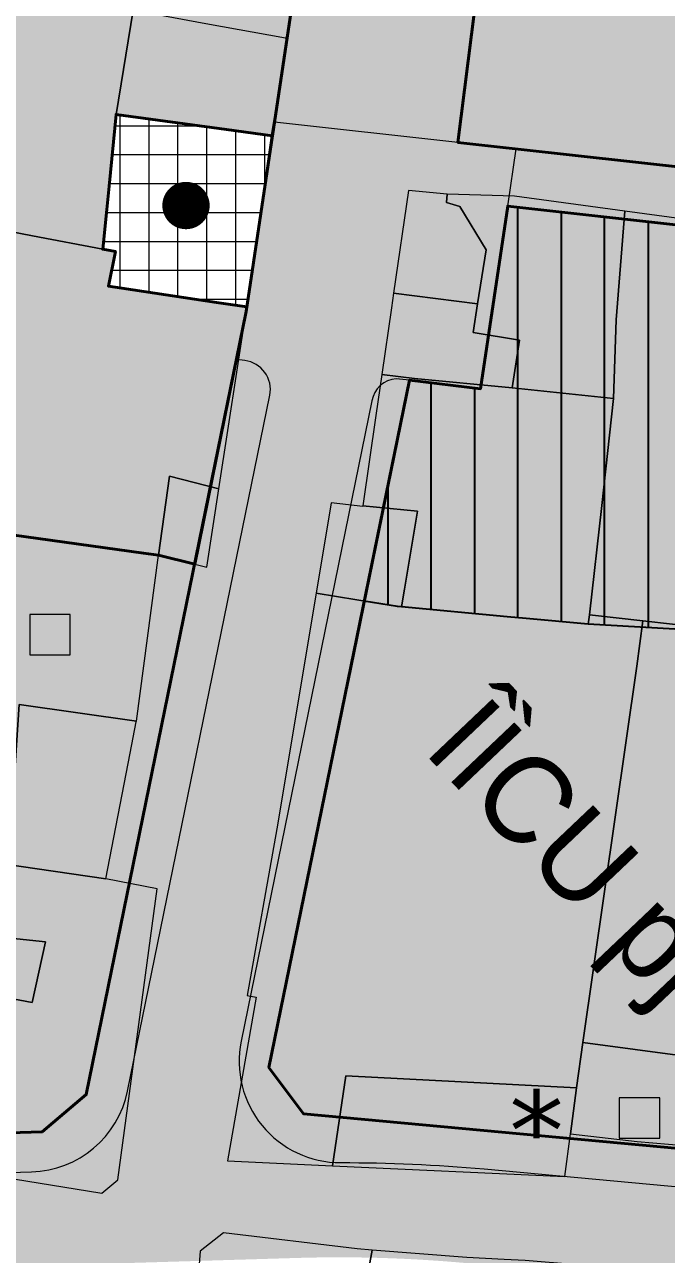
# Model space of a CAD drawing. Header units: inches. Extents: x 733725 to 1472938, y 4017711 to 8040520.
# Drawn here: x 735421.4 to 735465.8, y 4019353.9 to 4019439 of the extents above; entities that cross this region are included whole.
import ezdxf

# ---------------------------------------------------------------- set-up
doc = ezdxf.new("R2010")
doc.units = ezdxf.units.IN
doc.header["$MEASUREMENT"] = 0
for name, color, linetype, lineweight in [('H-ASPHALT', 252, 'Continuous', 13), ('H-MOJOOD-MAZHABI', 130, 'Continuous', 15), ('H-PARKING', 250, 'Continuous', 0), ('H-PYADERO', 9, 'Continuous', 15), ('H-SABZ PYADE', 63, 'Continuous', 13), ('H-SANGFARSH', 151, 'Continuous', 15), ('H-TEJARI EGHAMATI', 14, 'Continuous', 15), ('H-TEJARI&MASKOONI&EGHAMATI', 51, 'Continuous', 15), ('L-PARKING', 7, 'Continuous', 25), ('LABE ASPHALT', 7, 'Continuous', 15), ('SYMBOL', 7, 'Continuous', 13), ('TAFKIKE KARBARI', 7, 'Continuous', 40), ('TAFKIKE TAFSILI', 7, 'Continuous', 25), ('TXT-PR', 7, 'Continuous', 0), ('VAZE-MOJOOD-IN', 252, 'Continuous', 0)]:
    doc.layers.add(name, color=color, linetype=linetype, lineweight=lineweight)
doc.styles.add('NAZANIN-b', font='INaznnBd.ttf')
doc.styles.add('verdana', font='verdana_0.ttf')

# ---------------------------------------------------------------- blocks, each defined once
blk = doc.blocks.new('M')
at = {"layer": 'SYMBOL', "lineweight": 5, "const_width": 1.638820536178011}
blk.add_lwpolyline([(-1.682698552050899, 0.2220548855875438, 1), (-0.0438780164792424, 0.2220548855875438, 1)], format="xyb", close=True, dxfattribs=at)
blk = doc.blocks.new('SYMBOLL')
at = {"layer": 'SYMBOL', "lineweight": 0}
blk.add_hatch(color=18, dxfattribs=at).paths.add_polyline_path([(1.39583606886637, -1.377632406372332), (1.39583606886637, 1.42545359356353), (-1.407249931162624, 1.42545359356353), (-1.407249931162624, -1.377632406372332)])
at = {"layer": 'SYMBOL', "color": 18, "lineweight": 0}
blk.add_lwpolyline([(-1.407249931162624, -1.377632406372332), (1.39583606886637, -1.377632406372332), (1.39583606886637, 1.42545359356353), (-1.407249931162624, 1.42545359356353)], close=True, dxfattribs=at)

msp = doc.modelspace()

# ---------------------------------------------------------------- hatches: boundary and pattern name
at = {"layer": 'H-ASPHALT'}
h = msp.add_hatch(color=256, dxfattribs=at)
edge = h.paths.add_edge_path()
edge.add_arc((735516.6514626322, 4019410.862350449), 56.75003827650492, 264.7214624998898, 273.5620181679769, ccw=False)
edge.add_line((735511.4305958119, 4019354.352976058), (735452.649581705, 4019359.783718296))
edge.add_arc((735442.888986133, 4019251.030324379), 109.1905211739573, 84.87145586547749, 90.08070207739699)
edge.add_line((735442.7351894821, 4019360.220737241), (735421.8729590513, 4019359.627567868))
edge.add_line((735421.8729590517, 4019359.62756787), (735412.7575962633, 4019359.353040824))
edge.add_arc((735410.7482000645, 4019426.072789222), 66.74999999577058, 263.44383997051335, 271.72505344355676, ccw=False)
edge.add_line((735403.1268829154, 4019359.759306247), (735365.9619998309, 4019364.030615005))
edge.add_arc((735361.5947282063, 4019326.030753973), 38.2499999989415, 83.44383997039678, 142.0359678550662)
edge.add_line((735331.4385397285, 4019349.560879268), (735303.3234828927, 4019313.528645514))
edge.add_arc((735224.4837736799, 4019375.045311964), 99.9999999988737, 317.02665471688863, 322.0359685730698, ccw=False)
edge.add_line((735297.650863348, 4019306.879506831), (735287.3842099501, 4019295.859595187))
edge.add_arc((735285.9208681583, 4019297.22291129), 1.999999998877075, 227.0266549409925, 317.02665471668297, ccw=False)
edge.add_line((735284.5575520615, 4019295.759569492), (735284.008798264, 4019296.270813609))
edge.add_line((735284.008798264, 4019296.270813609), (735271.5564982282, 4019282.904895742))
edge.add_line((735271.5564982272, 4019282.904895741), (735272.7600054443, 4019281.629994023))
edge.add_line((735272.7600054452, 4019281.629994023), (735283.8699170968, 4019271.279492492))
edge.add_line((735283.8699170966, 4019271.279492492), (735285.2645720339, 4019271.212521054))
edge.add_line((735285.2645720323, 4019271.212521053), (735297.1788742895, 4019284.00096877))
edge.add_line((735297.1788742896, 4019284.00096877), (735295.8981272872, 4019285.194171199))
edge.add_arc((735300.6694321446, 4019290.315543856), 6.999557695000452, 137.0266547343089, 227.0266547390465, ccw=False)
edge.add_line((735295.5480594868, 4019295.086848713), (735302.4067238529, 4019302.448729185))
edge.add_arc((735224.4837734192, 4019375.045311724), 106.5000000027959, 317.0266546661368, 322.0359678512369)
edge.add_line((735308.4480629084, 4019309.530060894), (735336.5631207457, 4019345.562295888))
edge.add_arc((735361.5947281737, 4019326.030753975), 31.74999999920607, 83.44383997223372, 142.0359678531641, ccw=False)
edge.add_line((735365.2198490635, 4019357.573122284), (735402.3847321555, 4019353.301813524))
edge.add_arc((735410.7482000398, 4019426.072789252), 73.25000002396071, 263.4438399710675, 271.7250534319527)
edge.add_line((735412.9532677671, 4019352.855986674), (735418.5305906184, 4019353.023958699))
edge.add_line((735418.530590618, 4019353.0239587), (735439.2986429655, 4019353.649429363))
edge.add_line((735439.2986429664, 4019353.649429361), (735440.2383349019, 4019353.677730029))
edge.add_arc((735443.1508304132, 4019256.971577867), 96.74999997789226, 84.72146250314307, 91.72505338258918, ccw=False)
edge.add_line((735452.0515973517, 4019353.311283304), (735470.8169338871, 4019351.577565246))
edge.add_line((735470.8169338866, 4019351.577565246), (735490.5046156639, 4019349.758632293))
edge.add_line((735490.5046156645, 4019349.758632293), (735506.6053434608, 4019348.271095819))
edge.add_line((735506.6053434606, 4019348.271095819), (735525.5483946956, 4019348.192670933))
edge.add_line((735525.5483946959, 4019348.192670933), (735550.507469044, 4019350.749091154))
edge.add_line((735550.5074690436, 4019350.749091154), (735571.0035737972, 4019352.848395773))
edge.add_line((735571.0035737976, 4019352.848395773), (735639.2187208263, 4019359.835296765))
edge.add_arc((735640.4414178045, 4019347.897750447), 12.00000000018656, 3.329941854784522, 95.84809699098668, ccw=False)
edge.add_line((735652.4211569852, 4019348.594779285), (735652.4012690138, 4019358.526106815))
edge.add_arc((735640.4413558417, 4019347.897820175), 16.0000000002238, 41.62618632455301, 65.27757987588258)
edge.add_arc((735643.1851220322, 4019374.817411285), 13.00000000068568, 287.6785568671381, 313.2208709958276)
edge.add_line((735652.0876858355, 4019365.344061415), (735651.1687195398, 4019375.329437506))
edge.add_arc((735643.185122034, 4019374.817411285), 8.000000000045405, -84.15190300956618, 3.6696259915901805, ccw=False)
edge.add_line((735644.0002533533, 4019366.859047072), (735572.0857767238, 4019359.493244169))
edge.add_line((735572.0857767244, 4019359.493244169), (735552.5105344226, 4019357.488260344))
edge.add_line((735552.5105344225, 4019357.488260344), (735540.2043236493, 4019356.2278031))
edge.add_line((735540.2043236489, 4019356.2278031), (735520.7017091345, 4019354.274471111))
edge.add_arc((735519.7423775303, 4019361.208422521), 6.999999949010644, 273.56202270924035, 277.87702625862346, ccw=False)
edge.add_line((735520.1772804223, 4019354.221945673), (735540.2043236508, 4019356.2278031))
edge.add_line((735540.2043236517, 4019356.227803099), (735520.1772804188, 4019354.22194567))
at = {"layer": 'H-MOJOOD-MAZHABI'}
h = msp.add_hatch(dxfattribs=at)
h.set_pattern_fill('_USER,_I', color=256, scale=2, angle=-1.684192123255077e-08, style=2, double=1, pattern_type=0)
h.set_pattern_definition([(359.999999983158, (-0.001181629486382008, 0.0002160938456654549), (5.878934006275927e-10, 1.999999999999998), []), (89.99999998315808, (-0.001181629486382008, 0.0002160938456654549), (-1.999999999999998, 5.878934006275927e-10), [])])
h.paths.add_polyline_path([(735434.676299871, 4019419.779399917), (735436.7742237174, 4019419.476582969), (735438.5421342999, 4019431.305701546), (735435.3634998742, 4019431.737999916), (735427.7244998743, 4019432.785999917), (735427.233999874, 4019427.821099918), (735427.0751998732, 4019426.214199916), (735426.8024998726, 4019423.452999919), (735427.6754998718, 4019423.307999918), (735427.1904998706, 4019420.903999917), (735428.1144998698, 4019420.767999916)])
at = {"layer": 'H-PARKING'}
h = msp.add_hatch(color=256, dxfattribs=at)
h.paths.add_polyline_path([(735446.5069097406, 4019407.072733821), (735444.8827793901, 4019399.118920842), (735446.5069097397, 4019398.851828969)])
h.paths.add_polyline_path([(735452.5069097434, 4019413.855401293), (735449.5069097443, 4019414.213281564), (735449.5069097388, 4019398.523860465), (735452.5069097388, 4019398.245030649)])
h.paths.add_polyline_path([(735458.5069097457, 4019426.031272964), (735455.5069097471, 4019426.364434728), (735455.5069097392, 4019397.966152729), (735456.0783998598, 4019397.912999911), (735458.5069097388, 4019397.687425965)])
h.paths.add_polyline_path([(735464.5069097467, 4019425.364949433), (735461.5069097471, 4019425.698111197), (735461.5069097383, 4019397.449446099), (735464.5069097383, 4019397.278504499)])
h.paths.add_polyline_path([(735470.5069097467, 4019424.698625902), (735467.5069097471, 4019425.031787666), (735467.5069097388, 4019397.107562901), (735470.5069097388, 4019396.936621299)])
h.paths.add_polyline_path([(735476.5069097453, 4019424.032302372), (735473.5069097462, 4019424.365464137), (735473.5069097378, 4019396.73114732), (735476.5069097378, 4019396.47119785)])
h.paths.add_polyline_path([(735482.5069097462, 4019423.36597884), (735479.5069097462, 4019423.699140605), (735479.5069097271, 4019360.064097852), (735482.506909728, 4019359.786929671)])
h.paths.add_polyline_path([(735488.506909743, 4019411.269270109), (735486.6418635962, 4019411.551094613), (735487.636071322, 4019421.380444718), (735486.3789584148, 4019422.935972649), (735485.5069097457, 4019423.032817073), (735485.5069097262, 4019359.509761492), (735488.5069097271, 4019359.232593311)])
h.paths.add_polyline_path([(735494.5069097425, 4019410.36261854), (735491.5069097425, 4019410.815944326), (735491.5069097271, 4019358.955425131), (735494.5069097271, 4019358.678256952)])
h.paths.add_polyline_path([(735500.5069097416, 4019409.455966972), (735497.506909742, 4019409.909292757), (735497.5069097276, 4019358.401088771), (735500.5069097271, 4019358.123920592)])
h.paths.add_polyline_path([(735506.5069097411, 4019408.549315403), (735503.5069097416, 4019409.002641188), (735503.5069097267, 4019357.846752412), (735505.2791386032, 4019357.683017262), (735506.5069097304, 4019371.595468515)])
h.paths.add_polyline_path([(735512.5069097416, 4019407.642663835), (735509.5069097416, 4019408.095989619), (735509.5069097369, 4019393.229817863), (735512.3399334024, 4019392.901637105), (735512.5069097369, 4019393.988196762)])
at = {"layer": 'H-PARKING', "lineweight": 15}
h = msp.add_hatch(color=9, dxfattribs=at)
h.paths.add_polyline_path([(735449.5069097443, 4019414.213281564), (735448.0016422695, 4019414.392850076), (735446.5069097406, 4019407.072733821), (735446.5069097397, 4019398.851828969), (735447.1929998612, 4019398.738999911), (735447.4590460779, 4019398.714195615), (735449.5069097388, 4019398.523860465)])
h.paths.add_polyline_path([(735455.5069097471, 4019426.364434728), (735454.8013667553, 4019426.442788046), (735452.9128916534, 4019413.806970321), (735452.5069097434, 4019413.855401293), (735452.5069097388, 4019398.245030649), (735454.7569998614, 4019398.03589991), (735455.5069097392, 4019397.966152729)])
h.paths.add_polyline_path([(735461.5069097471, 4019425.698111197), (735458.5069097457, 4019426.031272964), (735458.5069097388, 4019397.687425965), (735460.3739998657, 4019397.513999909), (735461.5069097383, 4019397.449446099)])
h.paths.add_polyline_path([(735467.5069097471, 4019425.031787666), (735464.5069097467, 4019425.364949433), (735464.5069097383, 4019397.278504499), (735467.5069097388, 4019397.107562901)])
h.paths.add_polyline_path([(735473.5069097462, 4019424.365464137), (735470.5069097467, 4019424.698625902), (735470.5069097388, 4019396.936621299), (735472.3429998648, 4019396.831999904), (735473.5069097378, 4019396.73114732)])
h.paths.add_polyline_path([(735479.5069097462, 4019423.699140606), (735476.5069097453, 4019424.032302372), (735476.5069097378, 4019396.47119785), (735478.2402998642, 4019396.320999903), (735476.8299998613, 4019381.919999902), (735476.695999858, 4019376.167999903), (735476.5069097322, 4019374.149289006), (735476.5069097285, 4019360.341266018), (735479.5069097285, 4019360.064097838)])
h.paths.add_polyline_path([(735485.5069097457, 4019423.032817073), (735482.5069097462, 4019423.36597884), (735482.506909728, 4019359.786929671), (735485.5069097262, 4019359.509761492)])
h.paths.add_polyline_path([(735491.5069097425, 4019410.815944326), (735488.506909743, 4019411.269270109), (735488.5069097271, 4019359.232593311), (735491.5069097271, 4019358.955425131)])
h.paths.add_polyline_path([(735497.506909742, 4019409.909292757), (735494.5069097425, 4019410.36261854), (735494.5069097271, 4019358.678256952), (735497.5069097276, 4019358.401088771)])
h.paths.add_polyline_path([(735503.5069097416, 4019409.002641188), (735500.5069097416, 4019409.455966972), (735500.5069097271, 4019358.123920592), (735503.5069097267, 4019357.846752412)])
h.paths.add_polyline_path([(735509.5069097416, 4019408.095989619), (735506.5069097411, 4019408.549315403), (735506.5069097304, 4019371.595468515), (735508.4271749542, 4019393.354895598), (735509.5069097369, 4019393.229817863)])
h.paths.add_polyline_path([(735514.5576300924, 4019407.332782365), (735512.5069097416, 4019407.642663835), (735512.5069097374, 4019393.988196758)])
at = {"layer": 'H-PYADERO'}
h = msp.add_hatch(color=256, dxfattribs=at)
edge = h.paths.add_edge_path()
edge.add_line((735539.0599998878, 4019482.579999872), (735530.7699998759, 4019419.919999877))
edge.add_line((735530.7699998757, 4019419.919999877), (735529.3628121597, 4019405.095592129))
edge.add_line((735529.3628121596, 4019405.095592129), (735525.3552252897, 4019359.392706101))
edge.add_line((735525.3552252897, 4019359.392706101), (735523.2494517089, 4019357.255952108))
edge.add_line((735523.249451709, 4019357.255952108), (735522.1536633953, 4019357.14371656))
edge.add_arc((735516.651527001, 4019410.862674989), 53.99999999743832, 264.7247349401042, 275.84809697757385, ccw=False)
edge.add_line((735511.6867282093, 4019357.091392946), (735505.2791386584, 4019357.683017232))
edge.add_line((735505.2791386587, 4019357.683017232), (735440.6806127287, 4019363.651235876))
edge.add_line((735440.6806127285, 4019363.651235876), (735438.2962570371, 4019366.862909575))
edge.add_line((735438.2962570363, 4019366.862909574), (735448.0016422628, 4019414.392850074))
edge.add_line((735448.001642263, 4019414.392850074), (735447.0897704262, 4019414.501630386))
edge.add_arc((735447.2457849425, 4019412.653170397), 1.855032308298918, 94.82446859748309, 170.2170579733763)
edge.add_line((735445.4177275314, 4019412.968370286), (735436.3729635575, 4019368.673673724))
edge.add_arc((735443.3144193855, 4019367.277482383), 7.080477334454186, 168.6273801284794, 265.3075822402196)
edge.add_arc((735442.888986133, 4019251.030324379), 109.1905211739542, 84.87145586547751, 90.08070207758021, ccw=False)
edge.add_line((735452.6495817043, 4019359.783718295), (735511.4305958126, 4019354.352976057))
edge.add_arc((735516.651462628, 4019410.862350447), 56.75003827412904, 264.7214625054517, 273.5620181748387)
edge.add_line((735520.1772804204, 4019354.221945673), (735520.7017091381, 4019354.274471112))
edge.add_arc((735519.7423775308, 4019361.208422573), 7.000000000404202, 277.8770262398634, 354.9886755144766)
edge.add_line((735526.7156196968, 4019360.596954103), (735531.1933930495, 4019411.661889626))
edge.add_line((735531.1933930493, 4019411.661889626), (735540.4425830508, 4019482.255284821))
edge.add_arc((735537.4476524023, 4019482.42961329), 2.999999999716892, 356.6686948911612, 443.9647175941336)
edge.add_line((735537.7630749946, 4019485.412985306), (735537.1653567964, 4019485.476180183))
edge.add_line((735537.1653567962, 4019485.476180183), (735536.0529830172, 4019484.336821042))
edge.add_line((735536.0529830176, 4019484.336821042), (735537.8199998952, 4019484.149999873))
edge.add_line((735537.8199998951, 4019484.149999873), (735539.059999888, 4019482.579999872))
h = msp.add_hatch(color=256, dxfattribs=at)
edge = h.paths.add_edge_path()
edge.add_line((735379.2832404757, 4019365.267725404), (735359.8756313792, 4019368.276051338))
edge.add_line((735359.8756313804, 4019368.276051338), (735359.6999998584, 4019367.142999939))
edge.add_line((735359.6999998572, 4019367.14299994), (735345.0695500243, 4019369.208461001))
edge.add_line((735345.0695500243, 4019369.208461001), (735337.5888646418, 4019361.913464036))
edge.add_line((735337.5888646417, 4019361.913464037), (735327.0794521493, 4019348.444609958))
edge.add_line((735327.0794521505, 4019348.444609959), (735323.3083357901, 4019343.61155046))
edge.add_line((735323.3083357904, 4019343.61155046), (735299.7991197158, 4019313.482159224))
edge.add_line((735299.799119716, 4019313.482159224), (735295.8418177603, 4019308.972014695))
edge.add_line((735295.8418177599, 4019308.972014695), (735284.0087982635, 4019296.27081361))
edge.add_line((735284.008798264, 4019296.270813609), (735284.557552063, 4019295.75956949))
edge.add_arc((735285.9208681593, 4019297.222911289), 1.999999998504235, 227.026654948313, 317.0266547287169)
edge.add_line((735287.3842099509, 4019295.859595188), (735297.6508633507, 4019306.879506833))
edge.add_arc((735224.483773679, 4019375.045311964), 99.99999999936995, 317.026654719333, 322.0359685722746)
edge.add_line((735303.3234828911, 4019313.528645511), (735331.4385394353, 4019349.56087889))
edge.add_arc((735361.5947282063, 4019326.030753973), 38.2499999991645, 83.44383997220888, 142.0359685710397, ccw=False)
edge.add_line((735365.9619998303, 4019364.030615006), (735403.126882918, 4019359.759306245))
edge.add_arc((735410.7482000622, 4019426.072789222), 66.74999999581247, 263.4438399737358, 271.7250534446555)
edge.add_line((735412.7575962632, 4019359.353040824), (735421.8729590528, 4019359.627567868))
edge.add_arc((735421.6622358556, 4019366.624395415), 6.999999999661955, 271.7250534447232, 348.4591332822184)
edge.add_line((735428.5207116362, 4019365.223927651), (735438.3506021015, 4019413.363604539))
edge.add_arc((735436.3910375936, 4019413.763738187), 1.999999999540928, 348.459133278159, 443.1971392042896)
edge.add_line((735436.6279446883, 4019415.749657374), (735436.0452699963, 4019415.819166632))
edge.add_line((735436.0452699964, 4019415.819166632), (735425.6635212696, 4019364.976888096))
edge.add_line((735425.6635212693, 4019364.976888096), (735422.6034801564, 4019362.40081583))
edge.add_line((735422.6034801574, 4019362.400815828), (735412.6748122531, 4019362.101794498))
edge.add_arc((735410.7482001325, 4019426.072789219), 63.99999999870353, 263.4438400069903, 271.7250534743167, ccw=False)
edge.add_line((735403.4408698748, 4019362.491322388), (735379.2832404763, 4019365.267725404))
at = {"layer": 'H-SABZ PYADE'}
h = msp.add_hatch(color=256, dxfattribs=at)
edge = h.paths.add_edge_path()
edge.add_line((735541.9842160223, 4019505.417306177), (735544.680957824, 4019531.805795863))
edge.add_line((735544.680957824, 4019531.805795863), (735546.9931325607, 4019531.217782642))
edge.add_line((735546.9931325605, 4019531.217782642), (735601.8316671959, 4019460.74962582))
edge.add_arc((735463.7234972608, 4019353.273426621), 174.999999991348, 29.60502078225761, 37.890162636540026, ccw=False)
edge.add_line((735615.8775346829, 4019439.726586734), (735579.2820616823, 4019440.102341308))
edge.add_line((735579.2820616825, 4019440.102341308), (735574.6773780432, 4019440.65901061))
edge.add_line((735574.6773780431, 4019440.65901061), (735573.9632685585, 4019434.15663727))
edge.add_line((735573.9632685576, 4019434.156637269), (735619.1511242565, 4019433.692657938))
edge.add_arc((735463.7234972855, 4019353.273426578), 174.9999999952875, 10.566413490371872, 27.357329498104605, ccw=False)
edge.add_line((735635.756024322, 4019385.364073816), (735614.3904172461, 4019384.623144122))
edge.add_line((735614.3904172461, 4019384.623144122), (735615.1090712812, 4019363.899882762))
edge.add_line((735615.1090712813, 4019363.899882763), (735644.000253353, 4019366.859047073))
edge.add_arc((735643.1851242362, 4019374.817411512), 8.000000000256557, 275.8480811254569, 366.8473229636502)
edge.add_arc((735463.6799759609, 4019353.262335697), 188.7946889454114, 6.847322689142013, 9.506422784201462)
edge.add_line((735649.8819651357, 4019384.44332031), (735646.6569645149, 4019388.264232634))
edge.add_arc((735463.6799759613, 4019353.262335698), 186.2946889451014, 10.82935560874611, 17.29142562992777)
edge.add_line((735641.5551306992, 4019408.635076792), (735642.5985222809, 4019413.525000938))
edge.add_arc((735463.6799845337, 4019353.262314104), 188.7946889453077, 18.61436612619647, 21.65060582051919)
edge.add_line((735639.1553934948, 4019422.917288254), (735622.9030574544, 4019448.158760842))
edge.add_arc((735463.5100609343, 4019353.954805012), 185.1499733558249, 30.58380532415702, 37.89016262889788)
edge.add_line((735609.6284837201, 4019467.664607387), (735557.328243345, 4019534.871026492))
edge.add_arc((735533.6525570676, 4019516.446535208), 29.99999999697762, 37.89016262330857, 129.4928598318619)
edge.add_line((735514.5730953924, 4019539.597650558), (735491.4219800154, 4019520.518188866))
edge.add_line((735491.4219800136, 4019520.518188865), (735466.203922998, 4019503.946764706))
edge.add_line((735466.2039229982, 4019503.946764706), (735396.8459702495, 4019446.786995898))
edge.add_line((735396.8459702497, 4019446.786995898), (735395.0943497191, 4019442.103853201))
edge.add_line((735395.0943497187, 4019442.103853201), (735362.6827882228, 4019415.392606856))
edge.add_line((735362.6827882216, 4019415.392606858), (735357.7512574114, 4019414.567983387))
edge.add_line((735357.7512574112, 4019414.567983387), (735292.4168557418, 4019360.724132081))
edge.add_line((735292.4168557418, 4019360.724132081), (735272.6791998277, 4019337.573323329))
edge.add_line((735272.6791998283, 4019337.573323328), (735259.090999839, 4019326.190999967))
edge.add_line((735259.0909998389, 4019326.190999967), (735249.0679998343, 4019317.783999966))
edge.add_arc((735274.1338020018, 4019290.835728389), 36.80358378350125, 132.9272821788967, 147.5927622431099)
edge.add_arc((735274.8255221923, 4019289.210498905), 38.27169382488001, 146.0934144698579, 158.0425038427355)
edge.add_arc((735269.4715225301, 4019290.785265416), 32.72171030260071, 157.0944240483353, 171.2214264249947)
edge.add_line((735237.133129945, 4019295.779130662), (735241.2599998298, 4019290.857999972))
edge.add_line((735241.2599998289, 4019290.857999971), (735244.5915117403, 4019293.792768109))
edge.add_line((735244.5915117413, 4019293.792768108), (735244.6099998438, 4019294.389999969))
edge.add_line((735244.6099998434, 4019294.38999997), (735242.0689075221, 4019297.487758928))
edge.add_line((735242.0689075221, 4019297.487758928), (735243.7692508629, 4019299.077106546))
edge.add_line((735243.7692508628, 4019299.077106546), (735247.5039998346, 4019306.25799997))
edge.add_line((735247.5039998349, 4019306.257999971), (735247.6493819711, 4019306.762492201))
edge.add_line((735247.64938197, 4019306.7624922), (735248.3688312995, 4019309.259061636))
edge.add_line((735248.3688312978, 4019309.259061636), (735272.8088216293, 4019329.45867982))
edge.add_line((735272.8088216293, 4019329.45867982), (735295.8418177598, 4019308.972014695))
edge.add_line((735295.8418177599, 4019308.972014695), (735299.7991197146, 4019313.482159224))
edge.add_line((735299.799119716, 4019313.482159224), (735277.488430177, 4019333.326369808))
edge.add_line((735277.4884301769, 4019333.326369808), (735302.3646759671, 4019353.886552522))
edge.add_line((735302.3646759666, 4019353.886552521), (735323.3083357898, 4019343.61155046))
edge.add_line((735323.3083357904, 4019343.61155046), (735327.0794521509, 4019348.444609959))
edge.add_line((735327.0794521505, 4019348.444609959), (735306.0244138471, 4019358.774254523))
edge.add_line((735306.0244138478, 4019358.774254523), (735342.5442009342, 4019388.20317772))
edge.add_line((735342.5442009354, 4019388.203177721), (735337.5888646432, 4019361.913464036))
edge.add_line((735337.5888646417, 4019361.913464037), (735345.0695500242, 4019369.208461001))
edge.add_line((735345.0695500243, 4019369.208461001), (735349.7033078441, 4019393.79209353))
edge.add_line((735349.7033078447, 4019393.79209353), (735392.4760477486, 4019429.335521782))
edge.add_line((735392.4760477482, 4019429.335521782), (735439.4413579784, 4019467.858029531))
edge.add_line((735439.4413579786, 4019467.858029529), (735443.8196879158, 4019466.617899051))
edge.add_line((735443.819687915, 4019466.617899052), (735438.684345171, 4019432.257236864))
edge.add_line((735438.6843451709, 4019432.257236864), (735451.3559998813, 4019430.849999912))
edge.add_line((735451.3559998819, 4019430.849999911), (735455.8219998956, 4019466.21099991))
edge.add_line((735455.8219998949, 4019466.21099991), (735461.4667105898, 4019466.716423096))
edge.add_line((735461.4667105903, 4019466.716423096), (735466.5622354221, 4019467.876398424))
edge.add_line((735466.562235422, 4019467.876398425), (735471.7329998899, 4019469.895999904))
edge.add_line((735471.7329998906, 4019469.895999903), (735522.955813735, 4019413.923717088))
edge.add_line((735522.9558137353, 4019413.923717088), (735521.0753229271, 4019410.393312814))
edge.add_line((735521.0753229279, 4019410.393312815), (735491.0047699857, 4019414.937231818))
edge.add_line((735491.004769986, 4019414.937231818), (735492.1559998783, 4019426.318999899))
edge.add_line((735492.1559998784, 4019426.318999899), (735455.393038138, 4019430.40167098))
edge.add_line((735455.3930381378, 4019430.40167098), (735454.8013667486, 4019426.442788047))
edge.add_line((735454.8013667488, 4019426.442788047), (735486.3789584147, 4019422.935972649))
edge.add_line((735486.3789584148, 4019422.935972649), (735487.636071322, 4019421.380444718))
edge.add_line((735487.636071322, 4019421.380444718), (735486.6418635966, 4019411.551094614))
edge.add_line((735486.6418635962, 4019411.551094613), (735529.3628121584, 4019405.095592106))
edge.add_line((735529.3628121582, 4019405.095592106), (735530.7699998759, 4019419.919999877))
edge.add_line((735530.7699998757, 4019419.919999877), (735528.8599998772, 4019419.319999877))
edge.add_line((735528.8599998769, 4019419.319999877), (735513.2199998812, 4019436.389999881))
edge.add_line((735513.2199998815, 4019436.389999881), (735479.149999895, 4019473.54999989))
edge.add_line((735479.1499998942, 4019473.549999889), (735479.0799998927, 4019474.139999889))
edge.add_line((735479.0799998925, 4019474.139999889), (735514.3599998918, 4019471.17999988))
edge.add_line((735514.3599998918, 4019471.17999988), (735515.8299998962, 4019485.049999877))
edge.add_line((735515.8299998976, 4019485.049999879), (735517.3899998973, 4019486.309999877))
edge.add_line((735517.3899998958, 4019486.309999876), (735533.8219478242, 4019484.572701415))
edge.add_line((735533.8219478242, 4019484.572701415), (735534.4327279422, 4019490.540977633))
edge.add_line((735534.4327279422, 4019490.540977633), (735510.6429075686, 4019493.05870145))
edge.add_line((735510.6429075687, 4019493.05870145), (735509.161080449, 4019479.039508888))
edge.add_line((735509.1610804489, 4019479.039508887), (735507.6197986354, 4019477.764969596))
edge.add_line((735507.6197986351, 4019477.764969596), (735484.8361054461, 4019479.673844449))
edge.add_arc((735451.2791361399, 4019506.422015139), 42.91310783688063, 321.4417443656481, 368.0912483370819)
edge.add_line((735493.7650512061, 4019512.462035445), (735523.9229745177, 4019537.084795086))
edge.add_line((735523.9229745166, 4019537.084795087), (735538.8024846894, 4019533.300760701))
edge.add_line((735538.8024846897, 4019533.300760701), (735536.0442407547, 4019506.310262338))
edge.add_line((735536.0442407546, 4019506.310262338), (735541.9842160228, 4019505.417306176))
at = {"layer": 'H-SANGFARSH'}
h = msp.add_hatch(color=256, dxfattribs=at)
edge = h.paths.add_edge_path()
edge.add_line((735442.7351894821, 4019360.220737241), (735421.8729590523, 4019359.627567868))
edge.add_arc((735421.6622358556, 4019366.624395415), 6.999999999651445, 271.7250534418658, 348.4591332820278)
edge.add_line((735428.5207116362, 4019365.223927651), (735438.3506021022, 4019413.363604539))
edge.add_arc((735436.3910375936, 4019413.763738187), 1.999999999447766, 348.4591332912293, 443.1971392721015)
edge.add_line((735436.627944686, 4019415.749657376), (735436.0452699927, 4019415.819166634))
edge.add_line((735436.0452699931, 4019415.819166633), (735436.725426515, 4019419.150080175))
edge.add_line((735436.7254265142, 4019419.150080176), (735438.684345166, 4019432.257236864))
edge.add_line((735438.6843451657, 4019432.257236863), (735451.3559998812, 4019430.849999911))
edge.add_line((735451.3559998819, 4019430.849999911), (735455.3930381385, 4019430.401670978))
edge.add_line((735455.3930381374, 4019430.401670979), (735454.8013667489, 4019426.442788046))
edge.add_line((735454.8013667497, 4019426.442788046), (735452.9128916474, 4019413.80697032))
edge.add_line((735452.9128916473, 4019413.80697032), (735448.0016422583, 4019414.392850075))
edge.add_line((735448.0016422584, 4019414.392850075), (735447.0897704267, 4019414.501630386))
edge.add_arc((735447.2457849425, 4019412.653170397), 1.85503230822059, 94.8244685688195, 170.217058046688)
edge.add_line((735445.4177275319, 4019412.968370284), (735440.8953455444, 4019390.821022003))
edge.add_line((735440.8953455444, 4019390.821022003), (735436.3729635569, 4019368.673673725))
edge.add_arc((735443.346611965, 4019367.301712597), 7.107323648778214, 168.8700524133032, 265.0649099537752)
at = {"layer": 'H-TEJARI EGHAMATI'}
for points in [[(735492.1559998784, 4019426.318999899), (735491.004769986, 4019414.937231818), (735521.0753229279, 4019410.393312815), (735522.9558137353, 4019413.923717088), (735471.7329998901, 4019469.895999904), (735466.562235428, 4019467.876398425), (735461.466710594, 4019466.716423093), (735455.8219998903, 4019466.21099991), (735451.3559998875, 4019430.849999911), (735483.9009121405, 4019427.235759767)], [(735429.6234998661, 4019402.424999918), (735430.6459998675, 4019402.285999919), (735433.1572708809, 4019401.675840711), (735436.7254264997, 4019419.150080035), (735436.7742237104, 4019419.47658297), (735434.676299871, 4019419.779399917), (735428.1144998698, 4019420.767999916), (735427.1904998706, 4019420.903999917), (735427.6754998718, 4019423.307999918), (735426.8024998726, 4019423.452999919), (735427.0751998732, 4019426.214199916), (735427.233999874, 4019427.821099918), (735427.7244998743, 4019432.785999917), (735435.3634998742, 4019431.737999916), (735438.5421342999, 4019431.305701546), (735443.8196879225, 4019466.617899052), (735439.4413579772, 4019467.85802953), (735392.4760477575, 4019429.335521782), (735349.7033078498, 4019393.79209353), (735348.6100964583, 4019387.992242059), (735361.4022998624, 4019386.184299936), (735362.0966998618, 4019390.731699935), (735365.4693998615, 4019390.038199936), (735366.1604998629, 4019392.613099935), (735376.5044998624, 4019390.363999933), (735384.3378889258, 4019389.081701722), (735384.681999864, 4019390.935999932), (735386.8399998653, 4019390.495999928), (735388.775999858, 4019390.40299993), (735393.2993998574, 4019390.065999927), (735393.2994465288, 4019390.065996631), (735396.2264998672, 4019408.404999927), (735402.2904998637, 4019407.061099926), (735410.4464998678, 4019405.086999921), (735412.3744998667, 4019404.820099922)]]:
    msp.add_hatch(color=256, dxfattribs=at).paths.add_polyline_path(points)
at = {"layer": 'H-TEJARI&MASKOONI&EGHAMATI'}
h = msp.add_hatch(color=256, dxfattribs=at)
h.dxf.hatch_style = 1
edge = h.paths.add_edge_path()
edge.add_line((735390.6581349284, 4019390.262778078), (735386.3564721869, 4019366.659218186))
edge.add_line((735386.3564721867, 4019366.659218186), (735388.143365025, 4019364.249443514))
edge.add_line((735388.143365025, 4019364.249443515), (735403.4408698726, 4019362.491322388))
edge.add_arc((735410.7482001218, 4019426.072789213), 63.99999999175683, 263.4438400149707, 271.7250534794864)
edge.add_line((735412.6748122484, 4019362.101794499), (735422.6034801576, 4019362.400815828))
edge.add_line((735422.6034801574, 4019362.400815828), (735425.6635212692, 4019364.976888096))
edge.add_line((735425.6635212693, 4019364.976888096), (735433.1572708722, 4019401.675840714))
edge.add_line((735433.157270872, 4019401.675840714), (735430.6459998675, 4019402.285999919))
edge.add_line((735430.6459998675, 4019402.285999919), (735429.6234998655, 4019402.424999918))
edge.add_line((735429.6234998661, 4019402.424999918), (735412.374499867, 4019404.820099922))
edge.add_line((735412.3744998667, 4019404.820099922), (735410.446499868, 4019405.086999921))
edge.add_line((735410.4464998678, 4019405.086999921), (735402.2904998639, 4019407.061099926))
edge.add_line((735402.2904998637, 4019407.061099926), (735396.2264998673, 4019408.404999926))
edge.add_line((735396.2264998672, 4019408.404999927), (735393.2994465005, 4019390.065996452))
edge.add_line((735393.2994465008, 4019390.065996451), (735390.6581349283, 4019390.262778078))
h = msp.add_hatch(color=256, dxfattribs=at)
h.dxf.hatch_style = 1
h.paths.add_polyline_path([(735476.2852998558, 4019371.783399902), (735476.695999858, 4019376.167999903), (735476.8299998613, 4019381.919999902), (735478.2402998642, 4019396.320999903), (735472.3429998648, 4019396.831999904), (735460.3739998657, 4019397.513999909), (735456.0783998598, 4019397.912999911), (735454.7569998614, 4019398.03589991), (735447.4590460779, 4019398.714195615), (735447.1929998612, 4019398.738999911), (735444.8827793901, 4019399.118920842), (735443.7435329487, 4019393.539717718), (735438.2962570363, 4019366.862909574), (735440.6806127285, 4019363.651235876), (735475.1968828957, 4019360.462298603), (735475.353999855, 4019361.840999905), (735475.524899852, 4019363.666199906)])

# ---------------------------------------------------------------- linework, layer by layer
at = {"layer": 'L-PARKING'}
for points in [[(735454.8013667543, 4019426.442788047), (735452.9128916538, 4019413.806970319)], [(735455.5069097392, 4019397.966121691), (735455.5069097476, 4019426.364434729)], [(735458.5069097467, 4019426.031272965), (735458.5069097388, 4019397.687425965)], [(735461.5069097383, 4019397.449446099), (735461.5069097462, 4019425.6981112)], [(735464.5069097462, 4019425.364949434), (735464.5069097383, 4019397.278504499)], [(735449.5069097402, 4019398.523840328), (735449.5069097434, 4019414.213281563)], [(735452.506909743, 4019413.855401291), (735452.5069097392, 4019398.24498101)], [(735446.5069097416, 4019407.072733853), (735446.5069097388, 4019398.867721786)]]:
    msp.add_lwpolyline(points, dxfattribs=at)
at = {"layer": 'LABE ASPHALT'}
for points in [[(735448.001642263, 4019414.392850074), (735447.0897704316, 4019414.501630385, 0.3413657556656061), (735445.4177275319, 4019412.968370284), (735436.3729635575, 4019368.673673724, 0.4757523442434384), (735443.2596181934, 4019360.273262679), (735443.2596181934, 4019360.273262679, -0.0227335396284021), (735453.1740104319, 4019359.836243733), (735511.955025976, 4019354.405501364, 0.038593338406402), (735520.7017091345, 4019354.274471111, 0.3497622985550093), (735526.7156196968, 4019360.596954103), (735531.1933930502, 4019411.661889627), (735540.4221867924, 4019482.039555392, 0.4215705679295746), (735537.7630749946, 4019485.412985306), (735537.1653567962, 4019485.476180183, -0.4142135623373944), (735535.3867238485, 4019487.675376588), (735535.676029345, 4019490.411724407), (735536.7725104811, 4019502.6620337, -0.4142135623730951), (735538.9654754666, 4019504.448344023), (735546.6809940436, 4019503.288470533, -0.4226002587469033), (735548.4606896378, 4019501.038794279), (735541.469635928, 4019447.725863509, 0.4171691046908009), (735544.084115922, 4019444.357490512), (735544.4333359026, 4019444.315272619)], [(735284.0087982602, 4019296.270813614), (735284.5575520569, 4019295.759569498, 0.4142135624212857), (735287.3842099505, 4019295.859595187), (735297.650863349, 4019306.879506832, 0.0218607332348258), (735303.3234821237, 4019313.528644526), (735303.3234821237, 4019313.528644526), (735331.4344706358, 4019349.555663393), (735331.4344706391, 4019349.555663397, -0.2614220728624557), (735365.9619998313, 4019364.030615005), (735365.9619998294, 4019364.030615007), (735403.1268829233, 4019359.759306245), (735403.1268829224, 4019359.759306246, 0.0361493441805165), (735412.7575962357, 4019359.353040823), (735412.7575962343, 4019359.353040823), (735421.8729590527, 4019359.627567868, 0.3479143647485529), (735428.5207116371, 4019365.223927652), (735428.5207116362, 4019365.223927651), (735438.350602102, 4019413.363604539, 0.4386467243916851), (735436.627944686, 4019415.749657376), (735436.627944686, 4019415.749657376), (735436.0422612745, 4019415.819525553)]]:
    msp.add_lwpolyline(points, format="xyb", dxfattribs=at)
for points in [[(735451.3559998767, 4019430.849999911), (735438.6843451657, 4019432.257236863)], [(735454.8013667497, 4019426.442788046), (735455.3930381374, 4019430.401670979)]]:
    msp.add_lwpolyline(points, dxfattribs=at)
at = {"layer": 'TAFKIKE KARBARI'}
msp.add_lwpolyline([(735521.0753229279, 4019410.393312815), (735522.9558137353, 4019413.923717088), (735471.7329998906, 4019469.895999903), (735466.562235422, 4019467.876398425), (735461.4667105866, 4019466.716423095), (735455.8219998949, 4019466.21099991), (735451.3559998819, 4019430.849999911), (735492.1559998784, 4019426.318999899), (735491.004769986, 4019414.937231818), (735521.0753229279, 4019410.393312815)], close=True, dxfattribs=at)
for points in [[(735499.1011258108, 4019439.990253444), (735471.7329998948, 4019469.895999906), (735466.562235428, 4019467.876398425), (735461.466710594, 4019466.716423093), (735455.8219998903, 4019466.21099991), (735451.3559998875, 4019430.849999911), (735483.9009121405, 4019427.235759767)], [(735412.3744998667, 4019404.820099922), (735429.6234998661, 4019402.424999918), (735430.6459998675, 4019402.285999919), (735433.157270873, 4019401.675840714), (735436.7254265202, 4019419.150080176), (735436.7742237104, 4019419.47658297), (735434.676299871, 4019419.779399917), (735428.1144998698, 4019420.767999916), (735427.1904998706, 4019420.903999917), (735427.6754998718, 4019423.307999918), (735426.8024998726, 4019423.452999919), (735427.0751998732, 4019426.214199916), (735427.233999874, 4019427.821099918), (735427.7244998743, 4019432.785999917), (735435.3634998742, 4019431.737999916), (735438.542134291, 4019431.305701547), (735443.819687915, 4019466.617899052), (735439.4413579772, 4019467.85802953), (735392.4760477575, 4019429.335521782)], [(735477.1966628847, 4019360.277540155), (735505.2791386032, 4019357.683017262), (735508.4271749542, 4019393.354895598), (735512.3399334024, 4019392.901637105), (735514.5576300924, 4019407.332782365), (735486.6418635962, 4019411.551094613), (735487.636071322, 4019421.380444718), (735486.3789584148, 4019422.935972649), (735454.8013667543, 4019426.442788047), (735452.9128916529, 4019413.80697032), (735448.001642263, 4019414.392850074), (735448.001642263, 4019414.392850074), (735438.2962570363, 4019366.862909574), (735440.6806127285, 4019363.651235876), (735505.2791385832, 4019357.68301724)], [(735479.6651858743, 4019423.681563421), (735454.8013667515, 4019426.442788046), (735452.9128916576, 4019413.806970319), (735448.0016422695, 4019414.392850076), (735448.0016422695, 4019414.392850076), (735443.7435329487, 4019393.539717718)]]:
    msp.add_lwpolyline(points, dxfattribs=at)
msp.add_lwpolyline([(735388.143365025, 4019364.249443515), (735403.4408697952, 4019362.491322397, 0.0361493443235925), (735412.6748121856, 4019362.101794497), (735422.6034801574, 4019362.400815828), (735425.6635212693, 4019364.976888096), (735436.7254265202, 4019419.150080176), (735443.819687915, 4019466.617899052), (735439.4413579772, 4019467.85802953), (735392.4760477575, 4019429.335521782), (735349.7033078498, 4019393.79209353), (735345.0695500299, 4019369.208461), (735359.6999998642, 4019367.142999938), (735359.875631386, 4019368.276051338), (735377.9392957725, 4019365.476046979), (735380.3640092001, 4019367.242847489), (735384.6819998589, 4019390.935999932), (735390.6673542457, 4019390.313365189), (735386.3564721858, 4019366.659218187), (735388.143365026, 4019364.249443514)], format="xyb", dxfattribs=at)
at = {"layer": 'TAFKIKE TAFSILI'}
for points in [[(735436.7742237104, 4019419.47658297), (735434.676299871, 4019419.779399917), (735428.1144998698, 4019420.767999916), (735427.1904998706, 4019420.903999917), (735427.6754998718, 4019423.307999918), (735426.8024998726, 4019423.452999919), (735427.0751998732, 4019426.214199916), (735427.233999874, 4019427.821099918), (735427.7244998743, 4019432.785999917), (735435.3634998742, 4019431.737999916), (735438.542134291, 4019431.305701547)], [(735372.6659998521, 4019366.327999935), (735373.5174998571, 4019370.033999933), (735373.5850998592, 4019375.548799935), (735374.3164998568, 4019380.763999934), (735375.9346998585, 4019380.111199932), (735376.7781998604, 4019384.011199931), (735382.4007998612, 4019383.100899931), (735383.4549998622, 4019388.366999931), (735384.1879998632, 4019388.273999931), (735384.681999864, 4019390.935999932), (735386.8399998653, 4019390.495999928), (735388.775999858, 4019390.40299993), (735393.2993998574, 4019390.065999927), (735393.2994465288, 4019390.065996631), (735396.2264998672, 4019408.404999927), (735402.2904998637, 4019407.061099926), (735410.4464998678, 4019405.086999921), (735412.3744998667, 4019404.820099922), (735429.6234998661, 4019402.424999918), (735430.6459998675, 4019402.285999919), (735433.1572708739, 4019401.675840713)], [(735475.1968828961, 4019360.462298602), (735475.353999855, 4019361.840999905), (735475.524899852, 4019363.666199906), (735476.2852998558, 4019371.783399902), (735476.695999858, 4019376.167999903), (735476.8299998613, 4019381.919999902), (735478.2402998642, 4019396.320999903), (735472.3429998648, 4019396.831999904), (735460.3739998657, 4019397.513999909), (735456.0783998598, 4019397.912999911), (735454.7569998614, 4019398.03589991), (735447.4590460779, 4019398.714195615), (735447.1929998612, 4019398.738999911), (735444.8827793831, 4019399.118920843)]]:
    msp.add_lwpolyline(points, dxfattribs=at)
at = {"layer": 'VAZE-MOJOOD-IN'}
for points in [[(735428.9036478997, 4019439.98485969), (735421.3360478969, 4019441.618559688), (735420.0790478947, 4019441.889959695), (735419.9240478963, 4019441.364959697), (735419.2835478947, 4019437.166959694), (735417.9735478985, 4019430.929959688), (735417.5978478974, 4019429.141759691), (735416.8065478969, 4019425.373959687), (735421.9475478921, 4019424.385959687), (735426.8025479012, 4019423.452959685), (735427.0752478967, 4019426.214159693), (735427.2340479009, 4019427.82105969), (735427.7245478991, 4019432.785959689), (735428.9036478997, 4019439.98485969)], [(735438.4745478951, 4019431.314859688), (735439.5750478945, 4019438.020959695), (735439.4310478971, 4019438.052959686), (735433.9193478992, 4019439.061759689), (735431.0720478928, 4019439.582959696), (735428.9402478941, 4019439.977859686), (735428.9036478997, 4019439.98485969), (735427.7245478991, 4019432.785959689), (735435.3635479019, 4019431.737959696), (735438.4745478951, 4019431.314859688)], [(735438.4745478951, 4019431.314859688), (735435.3635479019, 4019431.737959696), (735427.7245478991, 4019432.785959689), (735427.2340479009, 4019427.82105969), (735427.0752478967, 4019426.214159693), (735426.8025479012, 4019423.452959685), (735427.675547895, 4019423.307959693), (735427.1905478959, 4019420.903959691), (735428.1145479, 4019420.767959686), (735434.6763478948, 4019419.779359693), (735436.7651478972, 4019419.477859692), (735437.2956478954, 4019423.173859693), (735438.3920478994, 4019430.811959691), (735438.4745478951, 4019431.314859688)], [(735416.8065478969, 4019425.373959687), (735404.0266478935, 4019427.622259698), (735403.925047901, 4019427.23095969), (735403.4370478996, 4019425.632959686), (735412.0995479, 4019424.48595969), (735410.4465478953, 4019405.086959692), (735412.3745478974, 4019404.820059693), (735429.6235479012, 4019402.424959693), (735430.6460478943, 4019402.285959695), (735431.4189478944, 4019407.749659697), (735434.8215478963, 4019406.874059685), (735436.739047894, 4019419.295959693), (735436.7651478972, 4019419.477859692), (735434.6763478948, 4019419.779359693), (735428.1145479, 4019420.767959686), (735427.1905478959, 4019420.903959691), (735427.675547895, 4019423.307959693), (735426.8025479012, 4019423.452959685), (735421.9475478921, 4019424.385959687), (735416.8065478969, 4019425.373959687)], [(735450.6150478997, 4019427.256959691), (735447.9440479034, 4019427.526959693), (735446.9172479023, 4019420.41785969), (735452.722047893, 4019419.669759694), (735453.3100479016, 4019423.410959695), (735451.5040479008, 4019426.405959689), (735450.5790479005, 4019426.69695969), (735450.6150478997, 4019427.256959691)], [(735462.8982478958, 4019426.090659695), (735455.2660478966, 4019427.119959688), (735450.6150478997, 4019427.256959691), (735450.5790479005, 4019426.69695969), (735451.5040479008, 4019426.405959689), (735453.3100479016, 4019423.410959695), (735452.722047893, 4019419.669759694), (735452.4130479, 4019417.703959689), (735455.6160478998, 4019417.167959685), (735455.111047903, 4019413.873959684), (735462.111947898, 4019413.128259689), (735462.2998478983, 4019418.57715969), (735462.8982478958, 4019426.090659695)], [(735476.469047901, 4019424.617959695), (735475.3160479033, 4019424.415959694), (735462.8982478958, 4019426.090659695), (735462.2998478983, 4019418.57715969), (735462.111947898, 4019413.128259689), (735461.3223478999, 4019405.723959689), (735460.4493987539, 4019398.166317127), (735464.1368072102, 4019397.740401236), (735472.3430478978, 4019396.831959689), (735473.118047902, 4019404.875959689), (735473.6341479033, 4019410.130959691), (735474.5610479028, 4019418.527959688), (735475.6340478958, 4019418.420959694), (735476.469047901, 4019424.617959695)], [(735452.722047893, 4019419.669759694), (735446.9172479023, 4019420.41785969), (735446.7705478976, 4019419.402259692), (735446.106047896, 4019414.801759689), (735448.3618478997, 4019414.511159689), (735455.111047903, 4019413.873959684), (735455.6160478998, 4019417.167959685), (735452.4130479, 4019417.703959689), (735452.722047893, 4019419.669759694)], [(735448.3618478997, 4019414.511159689), (735446.106047896, 4019414.801759689), (735445.6940478955, 4019411.948959685), (735444.7869478995, 4019405.715159695), (735448.5699478957, 4019405.347759689), (735447.6651478972, 4019399.944859694), (735447.4590478977, 4019398.714159685), (735454.7570479001, 4019398.035859694), (735456.078447896, 4019397.912959685), (735460.3740479017, 4019397.513959695), (735460.4493987539, 4019398.166317127), (735461.3223478999, 4019405.723959689), (735462.111947898, 4019413.128259689), (735455.111047903, 4019413.873959684), (735448.3618478997, 4019414.511159689)], [(735434.8215478963, 4019406.874059685), (735431.4189478944, 4019407.749659697), (735430.6460478943, 4019402.285959695), (735433.9880478987, 4019401.473959689), (735434.8215478963, 4019406.874059685)], [(735444.7869478995, 4019405.715159695), (735444.7790478952, 4019405.660959694), (735442.5879479018, 4019405.90665969), (735441.5482815318, 4019399.667254156), (735447.193047906, 4019398.738959685), (735447.4590478977, 4019398.714159685), (735447.6651478972, 4019399.944859694), (735448.5699478957, 4019405.347759689), (735444.7869478995, 4019405.715159695)], [(735430.6460478943, 4019402.285959695), (735429.6235479012, 4019402.424959693), (735412.3745478974, 4019404.820059693), (735411.8479478945, 4019400.430659697), (735411.4855478983, 4019393.751959694), (735411.3845478976, 4019391.891959693), (735411.1285479008, 4019387.13595969), (735420.6755478954, 4019386.676959692), (735421.0201479003, 4019391.975359691), (735429.1290478981, 4019390.800959691), (735430.6460478943, 4019402.285959695)], [(735456.078447896, 4019397.912959685), (735454.7570479001, 4019398.035859694), (735447.4590478977, 4019398.714159685), (735447.193047906, 4019398.738959685), (735441.5482815318, 4019399.667254156), (735438.8320478977, 4019383.366959689), (735436.7980479028, 4019371.827959695), (735437.4088665057, 4019371.721655295), (735435.4360478951, 4019360.385959693), (735442.6894457522, 4019360.052345053), (735443.6006478984, 4019366.271659696), (735459.565617267, 4019365.442193264), (735459.9879560322, 4019368.580897627), (735463.7238422802, 4019394.625573307), (735464.1368072102, 4019397.740401236), (735460.4493987539, 4019398.166317127), (735460.3740479017, 4019397.513959695), (735456.078447896, 4019397.912959685)], [(735464.1368072102, 4019397.740401236), (735463.7238422802, 4019394.625573307), (735459.9879560414, 4019368.580897627), (735467.2250039546, 4019367.622857211), (735473.0486020573, 4019367.031160381), (735474.3501234857, 4019368.121992162), (735475.2689708936, 4019378.098104509), (735475.4628804405, 4019382.047592081), (735476.7778811216, 4019381.933424559), (735477.1711855632, 4019385.495152324), (735478.1093597435, 4019396.213609917), (735472.3430478978, 4019396.831959689), (735464.1368072102, 4019397.740401236)], [(735429.1290478981, 4019390.800959691), (735421.0201479003, 4019391.975359691), (735420.6755478954, 4019386.676959692), (735420.5311479024, 4019385.628159688), (735420.3067478951, 4019383.998959685), (735420.0270478992, 4019381.967759687), (735419.886547894, 4019380.947059692), (735427.0195478955, 4019379.89795969), (735428.7010479018, 4019388.588859695), (735429.120747894, 4019390.75795969), (735429.1290478981, 4019390.800959691)], [(735411.1285479008, 4019387.13595969), (735404.2296478916, 4019387.281459691), (735403.1021478927, 4019377.272959694), (735402.6865478941, 4019377.261759692), (735402.612547895, 4019376.396959689), (735400.8275478971, 4019376.477459686), (735400.2416478985, 4019376.503959692), (735399.4903478964, 4019368.998559687), (735401.9432478944, 4019368.735359688), (735417.6988478947, 4019366.08345969), (735418.4771479012, 4019371.988259686), (735421.9132478979, 4019371.342459687), (735422.8519478943, 4019375.534259685), (735419.081547894, 4019375.947859695), (735419.886547894, 4019380.947059692), (735420.0270478992, 4019381.967759687), (735420.3067478951, 4019383.998959685), (735420.5311479024, 4019385.628159688), (735420.6755478954, 4019386.676959692), (735411.1285479008, 4019387.13595969)], [(735427.0195478955, 4019379.89795969), (735419.886547894, 4019380.947059692), (735419.081547894, 4019375.947859695), (735422.8519478943, 4019375.534259685), (735421.9132478979, 4019371.342459687), (735418.4771479012, 4019371.988259686), (735417.6988478947, 4019366.08345969), (735416.5957478997, 4019359.334259686), (735417.958047901, 4019359.073959692), (735418.0381479005, 4019359.567559686), (735426.7420478966, 4019358.153959683), (735427.8350479007, 4019359.084959691), (735430.5530479018, 4019379.20995969), (735427.0195478955, 4019379.89795969)], [(735472.3560478955, 4019361.118959691), (735473.0486020573, 4019367.031160381), (735467.2250039912, 4019367.622857212), (735459.9879560322, 4019368.580897627), (735459.565617267, 4019365.442193264), (735459.1509023209, 4019362.267097086), (735463.7560478968, 4019361.737959688), (735468.0850478716, 4019361.369959692), (735472.3560478955, 4019361.118959691)], [(735459.565617267, 4019365.442193264), (735443.6006478987, 4019366.271659684), (735442.6894478989, 4019360.052359689), (735458.7650478942, 4019359.312959688), (735459.1509023209, 4019362.267097086), (735459.565617267, 4019365.442193264)], [(735445.4210478971, 4019354.225159689), (735444.3920478988, 4019354.307959693), (735435.1580478982, 4019355.418959684), (735433.5380478974, 4019354.156959688), (735433.2140479025, 4019349.959959691), (735433.1737479032, 4019349.316959694), (735436.4296479031, 4019349.39365969), (735440.3230479007, 4019348.982959692), (735440.6400479029, 4019351.773959689), (735444.8950478957, 4019351.340959687), (735445.4210478971, 4019354.225159689)], [(735459.6358479012, 4019353.210259689), (735456.0070478978, 4019353.502959686), (735454.5508478985, 4019353.573359688), (735451.9710478951, 4019353.697959694), (735445.4210478971, 4019354.225159689), (735444.8950478957, 4019351.340959687), (735440.6400479029, 4019351.773959689), (735440.3230479007, 4019348.982959692), (735439.9911478979, 4019344.71545969), (735439.7399478949, 4019340.571959689), (735444.4079478955, 4019340.476059688), (735453.0329478948, 4019340.033959685), (735458.862047897, 4019339.84795968), (735458.9686478991, 4019342.162759687), (735459.4127479027, 4019349.728559688), (735459.6358479012, 4019353.210259689)]]:
    msp.add_lwpolyline(points, close=True, dxfattribs=at)

# ---------------------------------------------------------------- block references
at = {"layer": 'SYMBOL', "rotation": 359.999999983158}
for name, p in [('M', (735433.4204350575, 4019426.259674663)), ('SYMBOLL', (735423.1596777597, 4019396.772363743)), ('SYMBOLL', (735463.9176199548, 4019363.339421823))]:
    msp.add_blockref(name, p, dxfattribs=at)

# ---------------------------------------------------------------- texts
at = {"layer": 'SYMBOL', "color": 18, "style": 'verdana'}
msp.add_text('*', height=5.5, rotation=359.9999999866598, dxfattribs=at).set_placement((735454.9092236902, 4019359.782617497))
at = {"layer": 'TXT-PR', "style": 'NAZANIN-b'}
msp.add_text('ÎÌCU pjCM', height=6, rotation=313.5449295712663, dxfattribs=at).set_placement((735448.8660519398, 4019388.746257298))

doc.saveas('drawing.dxf')
